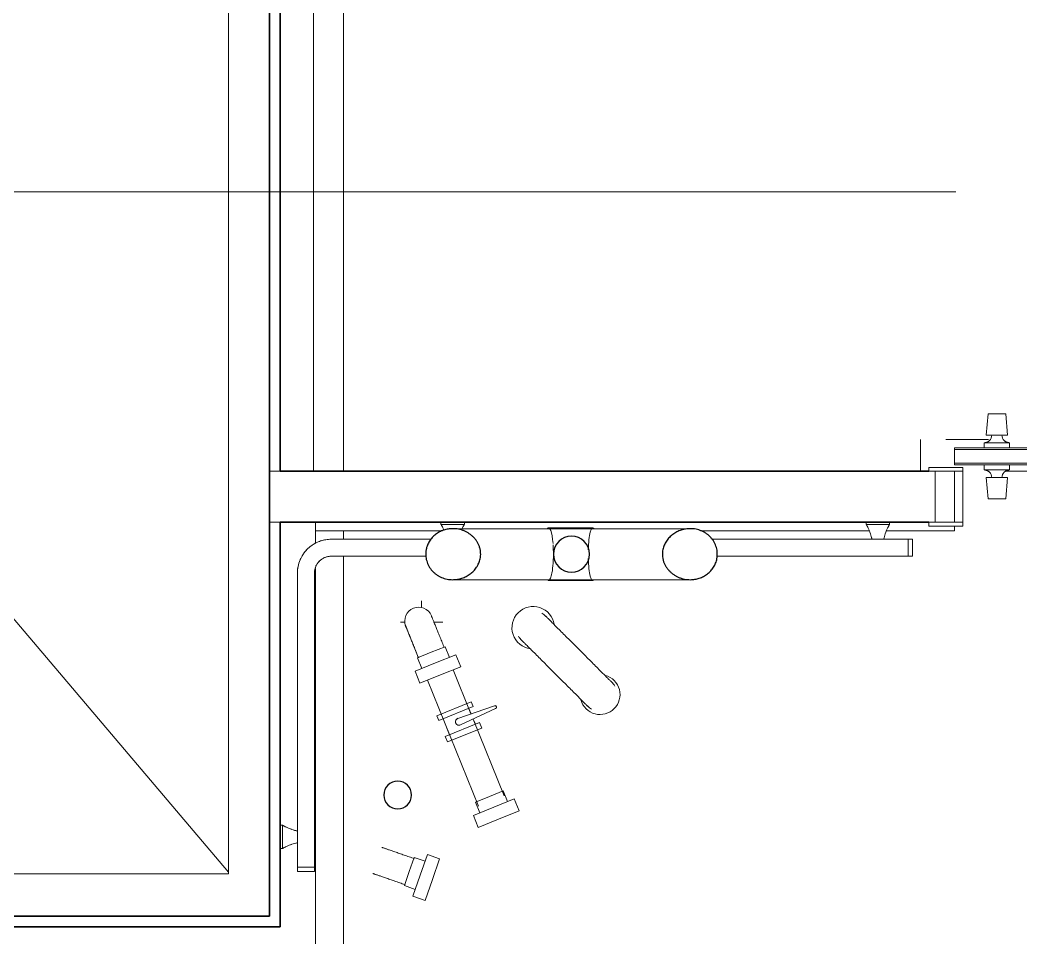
# Model space of a CAD drawing. Header units: metres. Extents: x -3 to 175, y -5 to 18.
# Drawn here: x 68.764 to 71.116, y 1.005 to 3.163 of the extents above; entities that cross this region are included whole.
import ezdxf

# ---------------------------------------------------------------- set-up
doc = ezdxf.new("R2010")
doc.units = ezdxf.units.M
doc.linetypes.add('Dash', pattern=[0.006, 0.003, -0.003])
for name, color, linetype, lineweight in [('A-DOOR', 7, 'Continuous', 9), ('A-DOOR-FRAM', 7, 'Continuous', 18), ('A-FLOR-HRAL', 7, 'Continuous', 9), ('A-GENM', 7, 'Continuous', 9), ('A-WALL', 7, 'Continuous', 9), ('G-ANNO-SYMB', 7, 'Continuous', 9), ('I-WALL', 7, 'Continuous', 9), ('P-PIPE', 7, 'Continuous', 9), ('P-PIPE-CNTR', 7, 'Continuous', 9)]:
    doc.layers.add(name, color=color, linetype=linetype, lineweight=lineweight)
doc.layers.add('A-DOOR-HDLN', color=5, linetype='Dash', lineweight=18, true_color=0x0000ff)

# ---------------------------------------------------------------- blocks, each defined once
blk = doc.blocks.new('Basic Wall _ Tabique exterior_Estructura Lamina Metalica - ___-2469500-N-Cubierta 01')
at = {"layer": 'A-WALL'}
for p, q in [((-0.5749, 1.961), (-0.8735, 1.961)), ((0.4286, 1.961), (0.0317, 1.961)), ((0.6288, 1.961), (0.4692, 1.961)), ((0.6288, 1.972), (0.6288, 1.961))]:
    blk.add_line(p, q, dxfattribs=at)
blk = doc.blocks.new('Puerta corredera simple con guía deslizante - 1200 x 2700mm-2595036-N-Cubierta 01')
at = {"layer": 'A-DOOR', "lineweight": 18}
for p, q in [((1.395, -0.06), (1.395, 0.06)), ((1.35, -0.075), (-1.35, -0.075)), ((-1.35, -0.079), (1.35, -0.079)), ((1.35, -0.115), (1.35, -0.075)), ((-1.35, -0.111), (1.35, -0.111)), ((-1.35, -0.115), (1.35, -0.115))]:
    blk.add_line(p, q, dxfattribs=at)
at = {"layer": 'A-DOOR', "color": 8, "true_color": 0x808080}
for p, q in [((1.2292, 0.005), (1.225, -0.045)), ((1.2708, 0.005), (1.2292, 0.005)), ((1.275, -0.045), (1.2708, 0.005)), ((1.225, -0.045), (1.275, -0.045)), ((1.22, -0.063), (1.28, -0.063)), ((1.22, -0.063), (1.22, -0.075)), ((1.2407, -0.063), (1.2593, -0.063)), ((1.28, -0.075), (1.28, -0.063)), ((1.22, -0.115), (1.22, -0.127)), ((1.28, -0.127), (1.28, -0.115)), ((1.28, -0.127), (1.22, -0.127)), ((1.2593, -0.127), (1.2407, -0.127)), ((1.225, -0.145), (1.2292, -0.195)), ((1.275, -0.145), (1.225, -0.145)), ((1.2708, -0.195), (1.275, -0.145)), ((1.2292, -0.195), (1.2708, -0.195))]:
    blk.add_line(p, q, dxfattribs=at)
at = {"layer": 'A-DOOR', "color": 8, "true_color": 0x808080, "flags": 128}
for points in [[(1.2207, -0.063), (1.2214, -0.0629), (1.2222, -0.0629), (1.2229, -0.0628), (1.2236, -0.0626), (1.2243, -0.0625), (1.225, -0.0623), (1.2257, -0.0621), (1.2263, -0.0618), (1.227, -0.0616), (1.2277, -0.0613), (1.2283, -0.061), (1.2289, -0.0606), (1.2296, -0.0603), (1.2302, -0.0599), (1.2307, -0.0594)], [(1.2691, -0.0593), (1.2697, -0.0597), (1.2703, -0.0601), (1.2709, -0.0605), (1.2715, -0.0609), (1.2722, -0.0612), (1.2728, -0.0615), (1.2735, -0.0618), (1.2742, -0.062), (1.2748, -0.0622), (1.2755, -0.0624), (1.2762, -0.0626), (1.2769, -0.0627), (1.2777, -0.0628), (1.2784, -0.0629), (1.2791, -0.063), (1.2798, -0.063)], [(1.2309, -0.1307), (1.2303, -0.1303), (1.2297, -0.1299), (1.2291, -0.1295), (1.2285, -0.1291), (1.2278, -0.1288), (1.2272, -0.1285), (1.2265, -0.1282), (1.2258, -0.128), (1.2252, -0.1278), (1.2245, -0.1276), (1.2238, -0.1274), (1.2231, -0.1273), (1.2223, -0.1272), (1.2216, -0.1271), (1.2209, -0.127), (1.2202, -0.127)], [(1.2793, -0.127), (1.2786, -0.1271), (1.2778, -0.1271), (1.2771, -0.1272), (1.2764, -0.1274), (1.2757, -0.1275), (1.275, -0.1277), (1.2743, -0.1279), (1.2737, -0.1282), (1.273, -0.1284), (1.2723, -0.1287), (1.2717, -0.129), (1.2711, -0.1294), (1.2704, -0.1297), (1.2698, -0.1301), (1.2693, -0.1306)]]:
    blk.add_lwpolyline(points, dxfattribs=at)
at = {"layer": 'A-DOOR', "color": 8, "true_color": 0x808080}
for centre, start, end in [((1.22, -0.045), 270, 0), ((1.28, -0.045), 180, 270), ((1.22, -0.145), 360, 90), ((1.28, -0.145), 90, 180)]:
    blk.add_arc(centre, 0.018, start, end, dxfattribs=at)
at = {"layer": 'A-DOOR-FRAM'}
for p, q in [((1.41, 0.069), (1.33, 0.069)), ((1.33, 0.069), (1.33, 0.06)), ((1.33, 0.06), (1.33, -0.06)), ((1.35, 0.06), (1.33, 0.06)), ((1.35, -0.06), (1.35, 0.06)), ((1.41, 0.06), (1.35, 0.06)), ((1.41, 0.06), (1.41, 0.069)), ((1.33, -0.06), (1.35, -0.06)), ((1.33, -0.06), (1.33, -0.069)), ((1.33, -0.069), (1.41, -0.069)), ((1.35, -0.06), (1.41, -0.06)), ((1.41, -0.069), (1.41, -0.06))]:
    blk.add_line(p, q, dxfattribs=at)
at = {"layer": 'A-DOOR-HDLN', "color": 8, "true_color": 0x808080}
for p, q in [((1.43, -0.06), (-4.13, -0.06)), ((1.43, -0.135), (1.43, -0.06)), ((-4.13, -0.135), (1.43, -0.135))]:
    blk.add_line(p, q, dxfattribs=at)
blk = doc.blocks.new('M_Conexión toma de agua potable-2 - M_Conexión toma de agua potable-2-2657955-N-Cubierta 01')
at = {"layer": 'A-GENM'}
for p, q in [((-0.0351, -0.0795), (-0.0351, -0.1066)), ((0, -0.0795), (-0.0351, -0.0795)), ((0.0351, -0.0795), (0, -0.0795)), ((0.0351, -0.1066), (0.0351, -0.0795)), ((-0.0518, -0.1066), (-0.0518, -0.137)), ((0, -0.1066), (-0.0518, -0.1066)), ((0.0518, -0.1066), (0, -0.1066)), ((0.0518, -0.137), (0.0518, -0.1066)), ((0, -0.137), (-0.0518, -0.137)), ((0.0518, -0.137), (0, -0.137))]:
    blk.add_line(p, q, dxfattribs=at)
at = {"layer": 'A-GENM', "flags": 128}
for points in [[(-0.0325, 0), (-0.0325, -0.0001), (-0.0325, -0.0003), (-0.0325, -0.0006), (-0.0325, -0.001), (-0.0325, -0.0016), (-0.0325, -0.0023), (-0.0325, -0.0031), (-0.0325, -0.0041), (-0.0325, -0.0052), (-0.0325, -0.0064), (-0.0325, -0.0077), (-0.0325, -0.0091), (-0.0325, -0.0107), (-0.0325, -0.0124), (-0.0325, -0.0141), (-0.0325, -0.016), (-0.0325, -0.018), (-0.0325, -0.0201), (-0.0325, -0.0223), (-0.0325, -0.0245), (-0.0325, -0.0269), (-0.0325, -0.0293), (-0.0325, -0.0319), (-0.0325, -0.0345), (-0.0325, -0.0372), (-0.0325, -0.0399), (-0.0325, -0.0428), (-0.0325, -0.0456), (-0.0325, -0.0486), (-0.0325, -0.0516), (-0.0325, -0.0546), (-0.0325, -0.0577), (-0.0325, -0.0608), (-0.0325, -0.064), (-0.0325, -0.0671), (-0.0325, -0.0703), (-0.0325, -0.0735), (-0.0325, -0.0768), (-0.0325, -0.08), (-0.0325, -0.0809)], [(0.0325, -0.0809), (0.0325, -0.0776), (0.0325, -0.0744), (0.0325, -0.0712), (0.0325, -0.068), (0.0325, -0.0648), (0.0325, -0.0616), (0.0325, -0.0585), (0.0325, -0.0554), (0.0325, -0.0524), (0.0325, -0.0494), (0.0325, -0.0464), (0.0325, -0.0435), (0.0325, -0.0407), (0.0325, -0.0379), (0.0325, -0.0352), (0.0325, -0.0326), (0.0325, -0.03), (0.0325, -0.0275), (0.0325, -0.0252), (0.0325, -0.0229), (0.0325, -0.0207), (0.0325, -0.0185), (0.0325, -0.0165), (0.0325, -0.0146), (0.0325, -0.0128), (0.0325, -0.0111), (0.0325, -0.0095), (0.0325, -0.0081), (0.0325, -0.0067), (0.0325, -0.0055), (0.0325, -0.0044), (0.0325, -0.0034), (0.0325, -0.0025), (0.0325, -0.0018), (0.0325, -0.0012), (0.0325, -0.0007), (0.0325, -0.0003), (0.0325, -0.0001), (0.0325, 0), (0.0325, 0)]]:
    blk.add_lwpolyline(points, dxfattribs=at)
blk = doc.blocks.new('M-Miscelaneo - M-Miscelaneo-3177771-N-Cubierta 01')
at = {"layer": 'A-GENM', "lineweight": 25}
for start, end in [(360, 180), (180, 360)]:
    blk.add_arc((0, 0), 0.0325, start, end, dxfattribs=at)
blk = doc.blocks.new('M_Conexión toma de agua potable-3 - M_Conexión toma de agua potable-3-2671950-N-Cubierta 01')
at = {"layer": 'P-PIPE'}
for p, q in [((-0.0351, -0.0795), (-0.0351, -0.1066)), ((0, -0.0795), (-0.0351, -0.0795)), ((0.0351, -0.0795), (0, -0.0795)), ((0.0351, -0.1066), (0.0351, -0.0795)), ((-0.0518, -0.1066), (-0.0518, -0.137)), ((0, -0.1066), (-0.0518, -0.1066)), ((0.0518, -0.1066), (0, -0.1066)), ((0.0518, -0.137), (0.0518, -0.1066)), ((0, -0.137), (-0.0518, -0.137)), ((-0.0327, -0.137), (-0.0327, -0.4571)), ((0.0518, -0.137), (0, -0.137)), ((0.0323, -0.2489), (0.0323, -0.137)), ((-0.0437, -0.2229), (-0.0437, -0.2352)), ((0.0437, -0.2229), (-0.0437, -0.2229)), ((0.0437, -0.2352), (0.0437, -0.2229)), ((0.0437, -0.2352), (-0.0437, -0.2352)), ((-0.0328, -0.2352), (-0.0328, -0.2754)), ((0.0911, -0.252), (0, -0.2472)), ((0.0328, -0.2489), (0.0328, -0.2352)), ((-0.0437, -0.2754), (-0.0437, -0.2895)), ((0.0437, -0.2754), (-0.0437, -0.2754)), ((0, -0.264), (0.0907, -0.2592)), ((0.0323, -0.4571), (0.0323, -0.2623)), ((0.0328, -0.2754), (0.0328, -0.2623)), ((0.0437, -0.2895), (0.0437, -0.2754)), ((-0.0437, -0.2895), (0.0437, -0.2895)), ((-0.0351, -0.4454), (-0.0351, -0.4725)), ((0, -0.4454), (-0.0351, -0.4454)), ((0.0351, -0.4454), (0, -0.4454)), ((0.0351, -0.4725), (0.0351, -0.4454)), ((-0.0518, -0.4725), (-0.0518, -0.503)), ((0, -0.4725), (-0.0518, -0.4725)), ((0.0518, -0.4725), (0, -0.4725)), ((0.0518, -0.503), (0.0518, -0.4725)), ((0, -0.503), (-0.0518, -0.503)), ((0.0518, -0.503), (0, -0.503))]:
    blk.add_line(p, q, dxfattribs=at)
at = {"layer": 'P-PIPE', "flags": 128}
for points in [[(-0.0327, 0.0001), (-0.0327, 0), (-0.0327, -0.0003), (-0.0327, -0.0008), (-0.0327, -0.0014), (-0.0327, -0.0023), (-0.0327, -0.0033), (-0.0327, -0.0045), (-0.0327, -0.0059), (-0.0327, -0.0074), (-0.0327, -0.0092), (-0.0327, -0.0111), (-0.0327, -0.0131), (-0.0327, -0.0154), (-0.0327, -0.0178), (-0.0327, -0.0203), (-0.0327, -0.0231), (-0.0327, -0.0259), (-0.0327, -0.0289), (-0.0327, -0.0321), (-0.0327, -0.0354), (-0.0327, -0.0388), (-0.0327, -0.0423), (-0.0327, -0.046), (-0.0327, -0.0498), (-0.0327, -0.0537), (-0.0327, -0.0577), (-0.0327, -0.0617), (-0.0327, -0.0659), (-0.0327, -0.0702), (-0.0327, -0.0745), (-0.0327, -0.0789)], [(-0.0325, 0), (-0.0325, -0.0001), (-0.0325, -0.0003), (-0.0325, -0.0006), (-0.0325, -0.001), (-0.0325, -0.0016), (-0.0325, -0.0023), (-0.0325, -0.0031), (-0.0325, -0.0041), (-0.0325, -0.0052), (-0.0325, -0.0064), (-0.0325, -0.0077), (-0.0325, -0.0091), (-0.0325, -0.0107), (-0.0325, -0.0124), (-0.0325, -0.0141), (-0.0325, -0.016), (-0.0325, -0.018), (-0.0325, -0.0201), (-0.0325, -0.0223), (-0.0325, -0.0245), (-0.0325, -0.0269), (-0.0325, -0.0293), (-0.0325, -0.0319), (-0.0325, -0.0345), (-0.0325, -0.0372), (-0.0325, -0.0399), (-0.0325, -0.0428), (-0.0325, -0.0456), (-0.0325, -0.0486), (-0.0325, -0.0516), (-0.0325, -0.0546), (-0.0325, -0.0577), (-0.0325, -0.0608), (-0.0325, -0.064), (-0.0325, -0.0671), (-0.0325, -0.0703), (-0.0325, -0.0735), (-0.0325, -0.0768), (-0.0325, -0.08), (-0.0325, -0.0809)], [(0.0325, -0.0809), (0.0325, -0.0776), (0.0325, -0.0744), (0.0325, -0.0712), (0.0325, -0.068), (0.0325, -0.0648), (0.0325, -0.0616), (0.0325, -0.0585), (0.0325, -0.0554), (0.0325, -0.0524), (0.0325, -0.0494), (0.0325, -0.0464), (0.0325, -0.0435), (0.0325, -0.0407), (0.0325, -0.0379), (0.0325, -0.0352), (0.0325, -0.0326), (0.0325, -0.03), (0.0325, -0.0275), (0.0325, -0.0252), (0.0325, -0.0229), (0.0325, -0.0207), (0.0325, -0.0185), (0.0325, -0.0165), (0.0325, -0.0146), (0.0325, -0.0128), (0.0325, -0.0111), (0.0325, -0.0095), (0.0325, -0.0081), (0.0325, -0.0067), (0.0325, -0.0055), (0.0325, -0.0044), (0.0325, -0.0034), (0.0325, -0.0025), (0.0325, -0.0018), (0.0325, -0.0012), (0.0325, -0.0007), (0.0325, -0.0003), (0.0325, -0.0001), (0.0325, 0), (0.0325, 0)]]:
    blk.add_lwpolyline(points, dxfattribs=at)
at = {"layer": 'P-PIPE'}
for centre, radius, start, end in [((0, 0), 0.0325, 0, 180), ((0, 0), 0.0325, 360, 180), ((-0.0002, 0.0001), 0.0325, 165, 180), ((-0.0002, 0.0001), 0.0325, 180, 183.8586), ((0, 0), 0.0325, 180, 183.9562), ((0, 0), 0.0325, 180, 183.9562), ((-0.0004, -0.2556), 0.00841, 87, 273), ((-0.0004, -0.2556), 0.00841, 87, 201.4615), ((0.0909, -0.2556), 0.00364, 267, 87), ((0.0909, -0.2556), 0.00364, 42, 87), ((0.0909, -0.2556), 0.00364, 297, 27), ((-0.0004, -0.2556), 0.00841, 215.7692, 258.6923)]:
    blk.add_arc(centre, radius, start, end, dxfattribs=at)
blk = doc.blocks.new('M_Boquilla salida - M_Boquilla salida-V125-N-Cubierta 01')
at = {"layer": 'A-GENM', "flags": 128}
for points in [[(0.2224, 0.04), (0.2223, 0.04), (0.222, 0.04), (0.2216, 0.04), (0.221, 0.04), (0.2202, 0.04), (0.2192, 0.04), (0.2181, 0.04), (0.2167, 0.04), (0.2153, 0.04), (0.2136, 0.04), (0.2118, 0.04), (0.2098, 0.04), (0.2077, 0.04), (0.2054, 0.04), (0.203, 0.04), (0.2004, 0.04), (0.1977, 0.04), (0.1948, 0.04), (0.1918, 0.04), (0.1887, 0.04), (0.1854, 0.04), (0.182, 0.04), (0.1786, 0.04), (0.175, 0.04), (0.1713, 0.04), (0.1675, 0.04), (0.1636, 0.04), (0.1596, 0.04), (0.1556, 0.04), (0.1515, 0.04), (0.1473, 0.04), (0.1431, 0.04), (0.1388, 0.04), (0.1345, 0.04), (0.1301, 0.04), (0.1257, 0.04), (0.1213, 0.04), (0.1168, 0.04), (0.1124, 0.04), (0.1079, 0.04), (0.1035, 0.04), (0.0991, 0.04), (0.0947, 0.04), (0.0903, 0.04), (0.0859, 0.04), (0.0816, 0.04), (0.0774, 0.04), (0.0731, 0.04), (0.069, 0.04), (0.0649, 0.04), (0.0609, 0.04), (0.057, 0.04), (0.0531, 0.04), (0.0494, 0.04), (0.0458, 0.04), (0.0422, 0.04), (0.0388, 0.04), (0.0355, 0.04), (0.0323, 0.04), (0.0292, 0.04), (0.0263, 0.04), (0.0235, 0.04), (0.0208, 0.04), (0.0183, 0.04), (0.0159, 0.04), (0.0137, 0.04), (0.0116, 0.04), (0.0097, 0.04), (0.008, 0.04), (0.0064, 0.04), (0.005, 0.04), (0.0038, 0.04), (0.0027, 0.04), (0.0018, 0.04), (0.0011, 0.04), (0.0006, 0.04), (0.0002, 0.04), (0, 0.04), (0, 0.04)], [(0, -0.04), (0.0001, -0.04), (0.0004, -0.04), (0.0008, -0.04), (0.0014, -0.04), (0.0022, -0.04), (0.0032, -0.04), (0.0043, -0.04), (0.0056, -0.04), (0.0071, -0.04), (0.0088, -0.04), (0.0106, -0.04), (0.0126, -0.04), (0.0147, -0.04), (0.017, -0.04), (0.0194, -0.04), (0.022, -0.04), (0.0247, -0.04), (0.0276, -0.04), (0.0306, -0.04), (0.0337, -0.04), (0.037, -0.04), (0.0403, -0.04), (0.0438, -0.04), (0.0474, -0.04), (0.0511, -0.04), (0.0549, -0.04), (0.0588, -0.04), (0.0627, -0.04), (0.0668, -0.04), (0.0709, -0.04), (0.0751, -0.04), (0.0793, -0.04), (0.0836, -0.04), (0.0879, -0.04), (0.0923, -0.04), (0.0967, -0.04), (0.1011, -0.04), (0.1055, -0.04), (0.11, -0.04), (0.1144, -0.04), (0.1189, -0.04), (0.1233, -0.04), (0.1277, -0.04), (0.1321, -0.04), (0.1365, -0.04), (0.1408, -0.04), (0.145, -0.04), (0.1492, -0.04), (0.1534, -0.04), (0.1575, -0.04), (0.1615, -0.04), (0.1654, -0.04), (0.1692, -0.04), (0.173, -0.04), (0.1766, -0.04), (0.1802, -0.04), (0.1836, -0.04), (0.1869, -0.04), (0.1901, -0.04), (0.1932, -0.04), (0.1961, -0.04), (0.1989, -0.04), (0.2016, -0.04), (0.2041, -0.04), (0.2065, -0.04), (0.2087, -0.04), (0.2108, -0.04), (0.2127, -0.04), (0.2144, -0.04), (0.216, -0.04), (0.2174, -0.04), (0.2186, -0.04), (0.2197, -0.04), (0.2206, -0.04), (0.2213, -0.04), (0.2218, -0.04), (0.2222, -0.04), (0.2224, -0.04), (0.2224, -0.04)]]:
    blk.add_lwpolyline(points, dxfattribs=at)
at = {"layer": 'A-GENM'}
for centre, radius, start, end in [((0, 0), 0.05, 53.6165, 180), ((0, 0), 0.04, 86.7274, 105), ((0.2224, 0), 0.0469, 0, 119.2648), ((0.2224, 0), 0.04, 75, 93.2521), ((0, 0), 0.05, 180, 307.4168), ((0.2224, 0), 0.0469, 240.7144, 0), ((0, 0), 0.04, 255, 273.2335), ((0.2224, 0), 0.04, 266.7397, 285)]:
    blk.add_arc(centre, radius, start, end, dxfattribs=at)
blk = doc.blocks.new('Railing - Railing-2691935-N-Cubierta 01')
at = {"layer": 'A-FLOR-HRAL'}
for p, q in [((-0.6016, 1.941), (-0.8365, 1.941)), ((0.5204, 1.941), (0.0584, 1.941)), ((0.5204, 1.9186), (0.5204, 1.9233)), ((-0.8365, 1.901), (-0.6136, 1.901)), ((0.0704, 1.901), (0.5204, 1.901)), ((-0.9165, 1.861), (-0.9165, 1.169)), ((-0.8765, 1.169), (-0.8765, 1.861)), ((-0.8988, 1.169), (-0.8942, 1.169))]:
    blk.add_line(p, q, dxfattribs=at)
at = {"layer": 'A-FLOR-HRAL', "flags": 128}
for points in [[(-0.8365, 1.941), (-0.8397, 1.9409), (-0.8429, 1.9407), (-0.8461, 1.9404), (-0.8492, 1.9399), (-0.8524, 1.9394), (-0.8555, 1.9387), (-0.8586, 1.9378), (-0.8617, 1.9369), (-0.8647, 1.9358), (-0.8676, 1.9346), (-0.8706, 1.9333), (-0.8734, 1.9319), (-0.8762, 1.9304), (-0.879, 1.9287), (-0.8817, 1.927), (-0.8843, 1.9251), (-0.8868, 1.9232), (-0.8892, 1.9211), (-0.8916, 1.9189), (-0.8939, 1.9167), (-0.8961, 1.9144), (-0.8981, 1.9119), (-0.9001, 1.9094), (-0.902, 1.9068), (-0.9038, 1.9042), (-0.9055, 1.9015), (-0.907, 1.8987), (-0.9085, 1.8958), (-0.9098, 1.8929), (-0.911, 1.8899), (-0.9121, 1.8869), (-0.9131, 1.8839), (-0.914, 1.8808), (-0.9147, 1.8777), (-0.9153, 1.8746), (-0.9158, 1.8714), (-0.9162, 1.8682), (-0.9164, 1.865), (-0.9165, 1.8618), (-0.9165, 1.861)], [(-0.8765, 1.861), (-0.8765, 1.8626), (-0.8764, 1.8642), (-0.8762, 1.8657), (-0.876, 1.8673), (-0.8757, 1.8689), (-0.8753, 1.8705), (-0.8749, 1.872), (-0.8745, 1.8735), (-0.8739, 1.8751), (-0.8733, 1.8765), (-0.8727, 1.878), (-0.872, 1.8794), (-0.8712, 1.8808), (-0.8704, 1.8822), (-0.8695, 1.8835), (-0.8686, 1.8848), (-0.8676, 1.8861), (-0.8666, 1.8873), (-0.8655, 1.8885), (-0.8644, 1.8897), (-0.8632, 1.8907), (-0.862, 1.8918), (-0.8607, 1.8928), (-0.8594, 1.8937), (-0.8581, 1.8946), (-0.8567, 1.8955), (-0.8553, 1.8962), (-0.8539, 1.897), (-0.8525, 1.8976), (-0.851, 1.8982), (-0.8495, 1.8988), (-0.848, 1.8993), (-0.8464, 1.8997), (-0.8449, 1.9001), (-0.8433, 1.9004), (-0.8417, 1.9006), (-0.8401, 1.9008), (-0.8385, 1.9009), (-0.8369, 1.901), (-0.8365, 1.901)]]:
    blk.add_lwpolyline(points, dxfattribs=at)
blk = doc.blocks.new('Handrail Type - Handrail_Internal_-2691939-N-Cubierta 01')
at = {"layer": 'A-FLOR-HRAL'}
for p, q in [((-0.6016, 1.941), (-0.8365, 1.941)), ((0.5204, 1.941), (0.0584, 1.941)), ((0.5204, 1.9186), (0.5204, 1.9233)), ((-0.8365, 1.901), (-0.6136, 1.901)), ((0.0704, 1.901), (0.5204, 1.901)), ((-0.9165, 1.861), (-0.9165, 1.169)), ((-0.8765, 1.169), (-0.8765, 1.861)), ((-0.8988, 1.169), (-0.8942, 1.169))]:
    blk.add_line(p, q, dxfattribs=at)
at = {"layer": 'A-FLOR-HRAL', "flags": 128}
for points in [[(-0.8365, 1.941), (-0.8397, 1.9409), (-0.8429, 1.9407), (-0.8461, 1.9404), (-0.8492, 1.9399), (-0.8524, 1.9394), (-0.8555, 1.9387), (-0.8586, 1.9378), (-0.8617, 1.9369), (-0.8647, 1.9358), (-0.8676, 1.9346), (-0.8706, 1.9333), (-0.8734, 1.9319), (-0.8762, 1.9304), (-0.879, 1.9287), (-0.8817, 1.927), (-0.8843, 1.9251), (-0.8868, 1.9232), (-0.8892, 1.9211), (-0.8916, 1.9189), (-0.8939, 1.9167), (-0.8961, 1.9144), (-0.8981, 1.9119), (-0.9001, 1.9094), (-0.902, 1.9068), (-0.9038, 1.9042), (-0.9055, 1.9015), (-0.907, 1.8987), (-0.9085, 1.8958), (-0.9098, 1.8929), (-0.911, 1.8899), (-0.9121, 1.8869), (-0.9131, 1.8839), (-0.914, 1.8808), (-0.9147, 1.8777), (-0.9153, 1.8746), (-0.9158, 1.8714), (-0.9162, 1.8682), (-0.9164, 1.865), (-0.9165, 1.8618), (-0.9165, 1.861)], [(-0.8765, 1.861), (-0.8765, 1.8626), (-0.8764, 1.8642), (-0.8762, 1.8657), (-0.876, 1.8673), (-0.8757, 1.8689), (-0.8753, 1.8705), (-0.8749, 1.872), (-0.8745, 1.8735), (-0.8739, 1.8751), (-0.8733, 1.8765), (-0.8727, 1.878), (-0.872, 1.8794), (-0.8712, 1.8808), (-0.8704, 1.8822), (-0.8695, 1.8835), (-0.8686, 1.8848), (-0.8676, 1.8861), (-0.8666, 1.8873), (-0.8655, 1.8885), (-0.8644, 1.8897), (-0.8632, 1.8907), (-0.862, 1.8918), (-0.8607, 1.8928), (-0.8594, 1.8937), (-0.8581, 1.8946), (-0.8567, 1.8955), (-0.8553, 1.8962), (-0.8539, 1.897), (-0.8525, 1.8976), (-0.851, 1.8982), (-0.8495, 1.8988), (-0.848, 1.8993), (-0.8464, 1.8997), (-0.8449, 1.9001), (-0.8433, 1.9004), (-0.8417, 1.9006), (-0.8401, 1.9008), (-0.8385, 1.9009), (-0.8369, 1.901), (-0.8365, 1.901)]]:
    blk.add_lwpolyline(points, dxfattribs=at)
blk = doc.blocks.new('Handrail Type - Escort_Flat_Endcap-2692019-N-Cubierta 01')
at = {"layer": 'A-FLOR-HRAL'}
for p, q in [((0.01, 0.02), (0, 0.02)), ((0, 0.0023), (0, -0.0023)), ((0.01, -0.02), (0.01, 0.02)), ((0, -0.02), (0.01, -0.02))]:
    blk.add_line(p, q, dxfattribs=at)
blk = doc.blocks.new('Handrail Type - Handrail_Internal_-V126-N-Cubierta 01')
at = {"layer": 'A-FLOR-HRAL'}
for p, q in [((-0.8365, 1.941), (-0.6016, 1.941)), ((0.0584, 1.941), (0.5204, 1.941)), ((0.5204, 1.941), (0.5204, 1.901)), ((-0.8365, 1.901), (-0.6136, 1.901)), ((0.0704, 1.901), (0.5204, 1.901)), ((-0.9165, 1.169), (-0.9165, 1.861)), ((-0.8765, 1.169), (-0.8765, 1.861)), ((-0.9165, 1.169), (-0.8765, 1.169))]:
    blk.add_line(p, q, dxfattribs=at)
for radius in [0.08, 0.04]:
    blk.add_arc((-0.8365, 1.861), radius, 90, 180, dxfattribs=at)
blk = doc.blocks.new('Gerflor-Aluminium_Brackets-Escort_Wall_Mounted-55mm - Escort_Wall_Mounted_Bracket_55mm-2694134-N-Cubierta 01')
at = {"layer": 'A-FLOR-HRAL'}
for p, q in [((-0.0275, 0.0595), (-0.0275, 0.055)), ((-0.0275, 0.055), (0.0275, 0.055)), ((0.0275, 0.055), (0.0275, 0.0595))]:
    blk.add_line(p, q, dxfattribs=at)
for centre, radius, start, end in [((-0.1313, -0.0058), 0.1203, 13.8709, 27.0168), ((0.1327, -0.0062), 0.1218, 153.1183, 166.1019)]:
    blk.add_arc(centre, radius, start, end, dxfattribs=at)
for points, knots in [([(-0.0275, 0.055), (-0.0275, 0.055), (-0.0274, 0.0549), (-0.0272, 0.0544), (-0.0269, 0.054), (-0.0267, 0.0535), (-0.0264, 0.0531), (-0.026, 0.0525), (-0.0257, 0.0519), (-0.0255, 0.0515), (-0.0253, 0.0512), (-0.0249, 0.0503), (-0.0245, 0.0495), (-0.0241, 0.0488)], [0, 0, 0, 0, 0.142857, 0.285714, 0.357143, 0.428571, 0.5, 0.571429, 0.678571, 0.705357, 0.732143, 0.785714, 1, 1, 1, 1]), ([(0.0241, 0.0488), (0.0244, 0.0493), (0.0248, 0.0501), (0.0254, 0.0512), (0.0258, 0.052), (0.0261, 0.0525), (0.0264, 0.0531), (0.0267, 0.0535), (0.0269, 0.054), (0.0272, 0.0544), (0.0274, 0.0549), (0.0275, 0.055), (0.0275, 0.055)], [0, 0, 0, 0, 0.142857, 0.285714, 0.357143, 0.428571, 0.5, 0.571429, 0.642857, 0.714286, 0.857143, 1, 1, 1, 1])]:
    blk.add_open_spline(points, degree=3, knots=knots, dxfattribs=at)
for points in [[(-0.023, 0.0465), (-0.0242, 0.0492), (-0.0256, 0.0518), (-0.0271, 0.0543)], [(0.0271, 0.0543), (0.0256, 0.0518), (0.0243, 0.0492), (0.023, 0.0465)], [(-0.0178, 0.0341), (-0.0185, 0.036), (-0.0192, 0.0378), (-0.0199, 0.0396)], [(-0.0138, 0.02), (-0.0143, 0.0222), (-0.0148, 0.0245), (-0.0155, 0.0267)], [(0.0155, 0.0267), (0.0149, 0.0245), (0.0143, 0.0222), (0.0138, 0.02)], [(0.02, 0.0396), (0.0192, 0.0378), (0.0185, 0.0359), (0.0178, 0.0341)], [(-0.0145, 0.023), (-0.0142, 0.022), (-0.014, 0.021), (-0.0138, 0.02)], [(0.0138, 0.02), (0.0141, 0.021), (0.0143, 0.022), (0.0145, 0.023)]]:
    blk.add_open_spline(points, degree=3, dxfattribs=at)
blk = doc.blocks.new('Gerflor-Aluminium_Brackets-Escort_Wall_Mounted-55mm - Escort_Wall_Mounted_Bracket_55mm-V127-N-Cubierta 01')
at = {"layer": 'A-FLOR-HRAL'}
for p, q in [((-0.0275, 0.0595), (-0.0275, 0.055)), ((-0.0275, 0.055), (0.0275, 0.055)), ((0.0275, 0.055), (0.0275, 0.0595))]:
    blk.add_line(p, q, dxfattribs=at)
for centre, radius, start, end in [((-0.1313, -0.0058), 0.1203, 23.1985, 27.0168), ((0.1327, -0.0062), 0.1218, 153.1183, 155.1647)]:
    blk.add_arc(centre, radius, start, end, dxfattribs=at)
for points, knots in [([(-0.0275, 0.055), (-0.0275, 0.055), (-0.0274, 0.0549), (-0.0272, 0.0544), (-0.0269, 0.054), (-0.0267, 0.0535), (-0.0264, 0.0531), (-0.026, 0.0525), (-0.0257, 0.0519), (-0.0255, 0.0515), (-0.0253, 0.0512), (-0.0249, 0.0503), (-0.0245, 0.0495), (-0.0241, 0.0488)], [0, 0, 0, 0, 0.142857, 0.285714, 0.357143, 0.428571, 0.5, 0.571429, 0.678571, 0.705357, 0.732143, 0.785714, 1, 1, 1, 1]), ([(0.0241, 0.0488), (0.0244, 0.0493), (0.0248, 0.0501), (0.0254, 0.0512), (0.0258, 0.052), (0.0261, 0.0525), (0.0264, 0.0531), (0.0267, 0.0535), (0.0269, 0.054), (0.0272, 0.0544), (0.0274, 0.0549), (0.0275, 0.055), (0.0275, 0.055)], [0, 0, 0, 0, 0.142857, 0.285714, 0.357143, 0.428571, 0.5, 0.571429, 0.642857, 0.714286, 0.857143, 1, 1, 1, 1])]:
    blk.add_open_spline(points, degree=3, knots=knots, dxfattribs=at)
for points in [[(-0.023, 0.0465), (-0.0242, 0.0492), (-0.0256, 0.0518), (-0.0271, 0.0543)], [(0.0271, 0.0543), (0.0256, 0.0518), (0.0243, 0.0492), (0.023, 0.0465)]]:
    blk.add_open_spline(points, degree=3, dxfattribs=at)
blk = doc.blocks.new('M_Salvavidas - M_Salvavidas-2701035-N-Cubierta 01')
at = {"layer": 'A-GENM', "flags": 128}
for points in [[(-0.2794, 0.06), (-0.2748, 0.06), (-0.2697, 0.06), (-0.2642, 0.06), (-0.2584, 0.06), (-0.2521, 0.06), (-0.2453, 0.06), (-0.2382, 0.06), (-0.2308, 0.06), (-0.2229, 0.06), (-0.2147, 0.06), (-0.2062, 0.06), (-0.1973, 0.06), (-0.1881, 0.06), (-0.1786, 0.06), (-0.1688, 0.06), (-0.1587, 0.06), (-0.1484, 0.06), (-0.1379, 0.06), (-0.1271, 0.06), (-0.1162, 0.06), (-0.105, 0.06), (-0.0937, 0.06), (-0.0822, 0.06), (-0.0706, 0.06), (-0.0589, 0.06), (-0.0471, 0.06), (-0.0352, 0.06), (-0.0233, 0.06), (-0.0113, 0.06), (0.0007, 0.06), (0.0127, 0.06), (0.0247, 0.06), (0.0366, 0.06), (0.0485, 0.06), (0.0603, 0.06), (0.072, 0.06), (0.0836, 0.06), (0.0951, 0.06), (0.1064, 0.06), (0.1175, 0.06), (0.1284, 0.06), (0.1392, 0.06), (0.1497, 0.06), (0.16, 0.06), (0.17, 0.06), (0.1797, 0.06), (0.1892, 0.06), (0.1984, 0.06), (0.2072, 0.06), (0.2157, 0.06), (0.2239, 0.06), (0.2317, 0.06), (0.2391, 0.06), (0.2462, 0.06), (0.2528, 0.06), (0.2591, 0.06), (0.2649, 0.06), (0.2703, 0.06), (0.2753, 0.06), (0.2794, 0.06)], [(-0.0539, 0.062), (-0.0421, 0.062), (-0.0303, 0.062), (-0.0184, 0.062), (-0.0065, 0.062), (0.0054, 0.062), (0.0173, 0.062), (0.0292, 0.062), (0.0411, 0.062), (0.0496, 0.062)], [(0.2794, -0.06), (0.2748, -0.06), (0.2697, -0.06), (0.2642, -0.06), (0.2584, -0.06), (0.2521, -0.06), (0.2453, -0.06), (0.2382, -0.06), (0.2308, -0.06), (0.2229, -0.06), (0.2147, -0.06), (0.2062, -0.06), (0.1973, -0.06), (0.1881, -0.06), (0.1786, -0.06), (0.1688, -0.06), (0.1587, -0.06), (0.1484, -0.06), (0.1379, -0.06), (0.1271, -0.06), (0.1162, -0.06), (0.105, -0.06), (0.0937, -0.06), (0.0822, -0.06), (0.0706, -0.06), (0.0589, -0.06), (0.0471, -0.06), (0.0352, -0.06), (0.0233, -0.06), (0.0113, -0.06), (-0.0007, -0.06), (-0.0127, -0.06), (-0.0247, -0.06), (-0.0366, -0.06), (-0.0485, -0.06), (-0.0603, -0.06), (-0.072, -0.06), (-0.0836, -0.06), (-0.0951, -0.06), (-0.1064, -0.06), (-0.1175, -0.06), (-0.1284, -0.06), (-0.1392, -0.06), (-0.1497, -0.06), (-0.16, -0.06), (-0.17, -0.06), (-0.1797, -0.06), (-0.1892, -0.06), (-0.1984, -0.06), (-0.2072, -0.06), (-0.2157, -0.06), (-0.2239, -0.06), (-0.2317, -0.06), (-0.2391, -0.06), (-0.2462, -0.06), (-0.2528, -0.06), (-0.2591, -0.06), (-0.2649, -0.06), (-0.2703, -0.06), (-0.2753, -0.06), (-0.2794, -0.06)], [(0.0496, -0.062), (0.0378, -0.062), (0.026, -0.062), (0.0141, -0.062), (0.0022, -0.062), (-0.0098, -0.062), (-0.0217, -0.062), (-0.0335, -0.062), (-0.0453, -0.062), (-0.0539, -0.062)]]:
    blk.add_lwpolyline(points, dxfattribs=at)
at = {"layer": 'A-GENM', "lineweight": 25}
for start, end in [(360, 180), (180, 360)]:
    blk.add_arc((0, 0), 0.0424, start, end, dxfattribs=at)
at = {"layer": 'A-GENM'}
for centre, ratio, start_param, end_param in [((-0.0539, 0), 0.181884, 5.124949, 6.531031), ((0.0496, 0), 0.165401, 6.035339, 7.68447), ((-0.0539, 0), 0.181884, 4.712389, 5.077091), ((-0.0539, 0), 0.181884, 2.893747, 4.712389), ((0.0496, 0), 0.165401, 1.740308, 3.389438)]:
    blk.add_ellipse(centre, major_axis=(0, 0.062), ratio=ratio, start_param=start_param, end_param=end_param, dxfattribs=at)
at = {"layer": 'A-GENM', "lineweight": 25}
for points, knots in [([(-0.2794, 0.06), (-0.2831, 0.06), (-0.2885, 0.0596), (-0.2955, 0.0582), (-0.3006, 0.0567), (-0.3056, 0.0548), (-0.3106, 0.0524), (-0.3153, 0.0497), (-0.3197, 0.0467), (-0.3237, 0.0432), (-0.3276, 0.0393), (-0.3311, 0.0351), (-0.3342, 0.0308), (-0.3368, 0.0261), (-0.339, 0.0211), (-0.3408, 0.0159), (-0.3422, 0.0103), (-0.3429, 0.0041), (-0.343, -0.0028), (-0.3423, -0.0095), (-0.3408, -0.0159), (-0.3385, -0.0224), (-0.3355, -0.0285), (-0.332, -0.0341), (-0.3276, -0.0394), (-0.3227, -0.0442), (-0.3176, -0.0483), (-0.3118, -0.0518), (-0.3056, -0.0548), (-0.2993, -0.0571), (-0.2908, -0.0593), (-0.284, -0.06), (-0.2794, -0.06)], [0, 0, 0, 0, 0.055556, 0.083333, 0.111111, 0.138889, 0.166667, 0.194444, 0.222222, 0.25, 0.277778, 0.305556, 0.333333, 0.361111, 0.388889, 0.416667, 0.444444, 0.479167, 0.513889, 0.548611, 0.583333, 0.618056, 0.652778, 0.6875, 0.722222, 0.756944, 0.791667, 0.826389, 0.861111, 0.895833, 0.930556, 1, 1, 1, 1]), ([(-0.2794, -0.06), (-0.2756, -0.06), (-0.2701, -0.0595), (-0.263, -0.0581), (-0.2578, -0.0567), (-0.2527, -0.0548), (-0.2476, -0.0524), (-0.2428, -0.0497), (-0.2383, -0.0467), (-0.2341, -0.0433), (-0.2301, -0.0395), (-0.2264, -0.0353), (-0.2232, -0.031), (-0.2204, -0.0263), (-0.218, -0.0213), (-0.216, -0.0161), (-0.2145, -0.0105), (-0.2137, -0.0042), (-0.2136, 0.0028), (-0.2142, 0.0085), (-0.2151, 0.0129), (-0.2164, 0.0172), (-0.2185, 0.0226), (-0.2217, 0.0288), (-0.2255, 0.0343), (-0.23, 0.0395), (-0.2351, 0.0442), (-0.2405, 0.0483), (-0.2464, 0.0518), (-0.2527, 0.0548), (-0.2591, 0.0571), (-0.2678, 0.0593), (-0.2746, 0.06), (-0.2794, 0.06)], [0, 0, 0, 0, 0.055556, 0.083333, 0.111111, 0.138889, 0.166667, 0.194444, 0.222222, 0.25, 0.277778, 0.305556, 0.333333, 0.361111, 0.388889, 0.416667, 0.444444, 0.479167, 0.513889, 0.548611, 0.565972, 0.583333, 0.618056, 0.652778, 0.6875, 0.722222, 0.756944, 0.791667, 0.826389, 0.861111, 0.895833, 0.930556, 1, 1, 1, 1]), ([(0.2794, 0.06), (0.2756, 0.06), (0.2701, 0.0595), (0.263, 0.0581), (0.2578, 0.0567), (0.2527, 0.0548), (0.2476, 0.0524), (0.2428, 0.0497), (0.2383, 0.0467), (0.2341, 0.0433), (0.2301, 0.0395), (0.2264, 0.0353), (0.2232, 0.031), (0.2204, 0.0263), (0.218, 0.0213), (0.216, 0.0161), (0.2145, 0.0105), (0.2137, 0.0042), (0.2136, -0.0028), (0.2142, -0.0085), (0.2151, -0.0129), (0.2164, -0.0172), (0.2185, -0.0226), (0.2217, -0.0288), (0.2255, -0.0343), (0.23, -0.0395), (0.2351, -0.0442), (0.2405, -0.0483), (0.2464, -0.0518), (0.2527, -0.0548), (0.2591, -0.0571), (0.2678, -0.0593), (0.2746, -0.06), (0.2794, -0.06)], [0, 0, 0, 0, 0.055556, 0.083333, 0.111111, 0.138889, 0.166667, 0.194444, 0.222222, 0.25, 0.277778, 0.305556, 0.333333, 0.361111, 0.388889, 0.416667, 0.444444, 0.479167, 0.513889, 0.548611, 0.565972, 0.583333, 0.618056, 0.652778, 0.6875, 0.722222, 0.756944, 0.791667, 0.826389, 0.861111, 0.895833, 0.930556, 1, 1, 1, 1]), ([(0.2794, -0.06), (0.2831, -0.06), (0.2885, -0.0596), (0.2955, -0.0582), (0.3006, -0.0567), (0.3056, -0.0548), (0.3106, -0.0524), (0.3153, -0.0497), (0.3197, -0.0467), (0.3237, -0.0432), (0.3276, -0.0393), (0.3311, -0.0351), (0.3342, -0.0308), (0.3368, -0.0261), (0.339, -0.0211), (0.3408, -0.0159), (0.3422, -0.0103), (0.3429, -0.0041), (0.343, 0.0028), (0.3423, 0.0095), (0.3408, 0.0159), (0.3385, 0.0224), (0.3355, 0.0285), (0.332, 0.0341), (0.3276, 0.0394), (0.3227, 0.0442), (0.3176, 0.0483), (0.3118, 0.0518), (0.3056, 0.0548), (0.2993, 0.0571), (0.2908, 0.0593), (0.284, 0.06), (0.2794, 0.06)], [0, 0, 0, 0, 0.055556, 0.083333, 0.111111, 0.138889, 0.166667, 0.194444, 0.222222, 0.25, 0.277778, 0.305556, 0.333333, 0.361111, 0.388889, 0.416667, 0.444444, 0.479167, 0.513889, 0.548611, 0.583333, 0.618056, 0.652778, 0.6875, 0.722222, 0.756944, 0.791667, 0.826389, 0.861111, 0.895833, 0.930556, 1, 1, 1, 1])]:
    blk.add_open_spline(points, degree=3, knots=knots, dxfattribs=at)
blk = doc.blocks.new('M_Estanque Alimentación - M_Estanque Alimentación-2947143-N-Cubierta 01')
at = {"layer": 'A-GENM'}
blk.add_line((2.7254, 2.3255), (1.4298, 1.2275), dxfattribs=at)

msp = doc.modelspace()

# ---------------------------------------------------------------- linework, layer by layer
at = {"layer": 'A-WALL', "lineweight": 35}
for p, q in [((69.3508, 2.101), (69.3508, 1.981)), ((70.9013, 2.101), (69.3758, 2.101)), ((69.3758, 1.981), (70.9013, 1.981))]:
    msp.add_line(p, q, dxfattribs=at)
at = {"layer": 'A-WALL'}
for p, q in [((69.3508, 2.101), (69.3758, 2.101)), ((69.3758, 1.981), (69.3508, 1.981)), ((69.459, 1.9311), (69.459, 1.981)), ((69.459, 0.9488), (69.459, 1.8721))]:
    msp.add_line(p, q, dxfattribs=at)
at = {"layer": 'G-ANNO-SYMB', "lineweight": 18}
msp.add_line((60.5889, 2.7588), (70.965, 2.7588), dxfattribs=at)
at = {"layer": 'I-WALL', "lineweight": 35}
for p, q in [((69.3508, 12.2004), (69.3508, 2.101)), ((69.3758, 2.101), (69.3758, 11.2028)), ((69.3508, 1.981), (69.3508, 1.0539)), ((69.3758, 1.0289), (69.3758, 1.981)), ((69.3508, 1.0539), (64.4413, 1.0539)), ((64.4163, 1.0289), (69.3758, 1.0289))]:
    msp.add_line(p, q, dxfattribs=at)
at = {"layer": 'I-WALL'}
for p, q in [((69.2539, 1.1539), (69.2539, 12.1254)), ((69.4539, 11.2028), (69.4539, 2.101)), ((69.5248, 4.2404), (69.5248, 2.101)), ((69.5248, 1.961), (69.5248, 1.941)), ((69.5248, 1.901), (69.5248, 0.123)), ((64.5069, 1.1539), (69.2539, 1.1539))]:
    msp.add_line(p, q, dxfattribs=at)
at = {"layer": 'P-PIPE-CNTR'}
for p, q in [((69.7083, 1.7801), (69.7083, 1.7957)), ((69.6583, 1.7457), (69.6686, 1.7457)), ((69.7374, 1.7457), (69.7583, 1.7457))]:
    msp.add_line(p, q, dxfattribs=at)

# ---------------------------------------------------------------- block references
at = {"layer": 'A-DOOR', "rotation": 180}
msp.add_blockref('Puerta corredera simple con guía deslizante - 1200 x 2700mm-2595036-N-Cubierta 01', (72.3113, 2.041), dxfattribs=at)
at = {"layer": 'A-FLOR-HRAL'}
for name, p in [('Gerflor-Aluminium_Brackets-Escort_Wall_Mounted-55mm - Escort_Wall_Mounted_Bracket_55mm-V127-N-Cubierta 01', (69.7814, 1.921)), ('Gerflor-Aluminium_Brackets-Escort_Wall_Mounted-55mm - Escort_Wall_Mounted_Bracket_55mm-2694134-N-Cubierta 01', (70.7814, 1.921)), ('Railing - Railing-2691935-N-Cubierta 01', (70.3325, 0)), ('Handrail Type - Handrail_Internal_-2691939-N-Cubierta 01', (70.3325, 0)), ('Handrail Type - Handrail_Internal_-V126-N-Cubierta 01', (70.3325, 0)), ('Handrail Type - Escort_Flat_Endcap-2692019-N-Cubierta 01', (70.8529, 1.921))]:
    msp.add_blockref(name, p, dxfattribs=at)
for name, p, rotation in [('Gerflor-Aluminium_Brackets-Escort_Wall_Mounted-55mm - Escort_Wall_Mounted_Bracket_55mm-2694134-N-Cubierta 01', (69.436, 1.2406), 89.99999999999955), ('Handrail Type - Escort_Flat_Endcap-2692019-N-Cubierta 01', (69.436, 1.169), 269.9999999999995)]:
    msp.add_blockref(name, p, dxfattribs=dict(at, rotation=rotation))
at = {"layer": 'A-GENM'}
for name, p, rotation in [('M_Estanque Alimentación - M_Estanque Alimentación-2947143-N-Cubierta 01', (66.9284, 3.8831), 269.9999999999997), ('M_Boquilla salida - M_Boquilla salida-V125-N-Cubierta 01', (69.9708, 1.7327), 314.9999999999995), ('M_Conexión toma de agua potable-2 - M_Conexión toma de agua potable-2-2657955-N-Cubierta 01', (69.6042, 1.1852), 70.79091972144305)]:
    msp.add_blockref(name, p, dxfattribs=dict(at, rotation=rotation))
at = {"layer": 'A-GENM', "lineweight": 25}
msp.add_blockref('M_Salvavidas - M_Salvavidas-2701035-N-Cubierta 01', (70.0609, 1.9058), dxfattribs=at)
at = {"layer": 'A-GENM', "lineweight": 25, "rotation": 89.99999999999913}
msp.add_blockref('M-Miscelaneo - M-Miscelaneo-3177771-N-Cubierta 01', (69.6521, 1.3391), dxfattribs=at)
at = {"layer": 'A-WALL'}
msp.add_blockref('Basic Wall _ Tabique exterior_Estructura Lamina Metalica - ___-2469500-N-Cubierta 01', (70.3325, 0), dxfattribs=at)
at = {"layer": 'P-PIPE', "rotation": 21.99999999999996}
msp.add_blockref('M_Conexión toma de agua potable-3 - M_Conexión toma de agua potable-3-2671950-N-Cubierta 01', (69.7011, 1.7487), dxfattribs=at)

doc.saveas('drawing.dxf')
